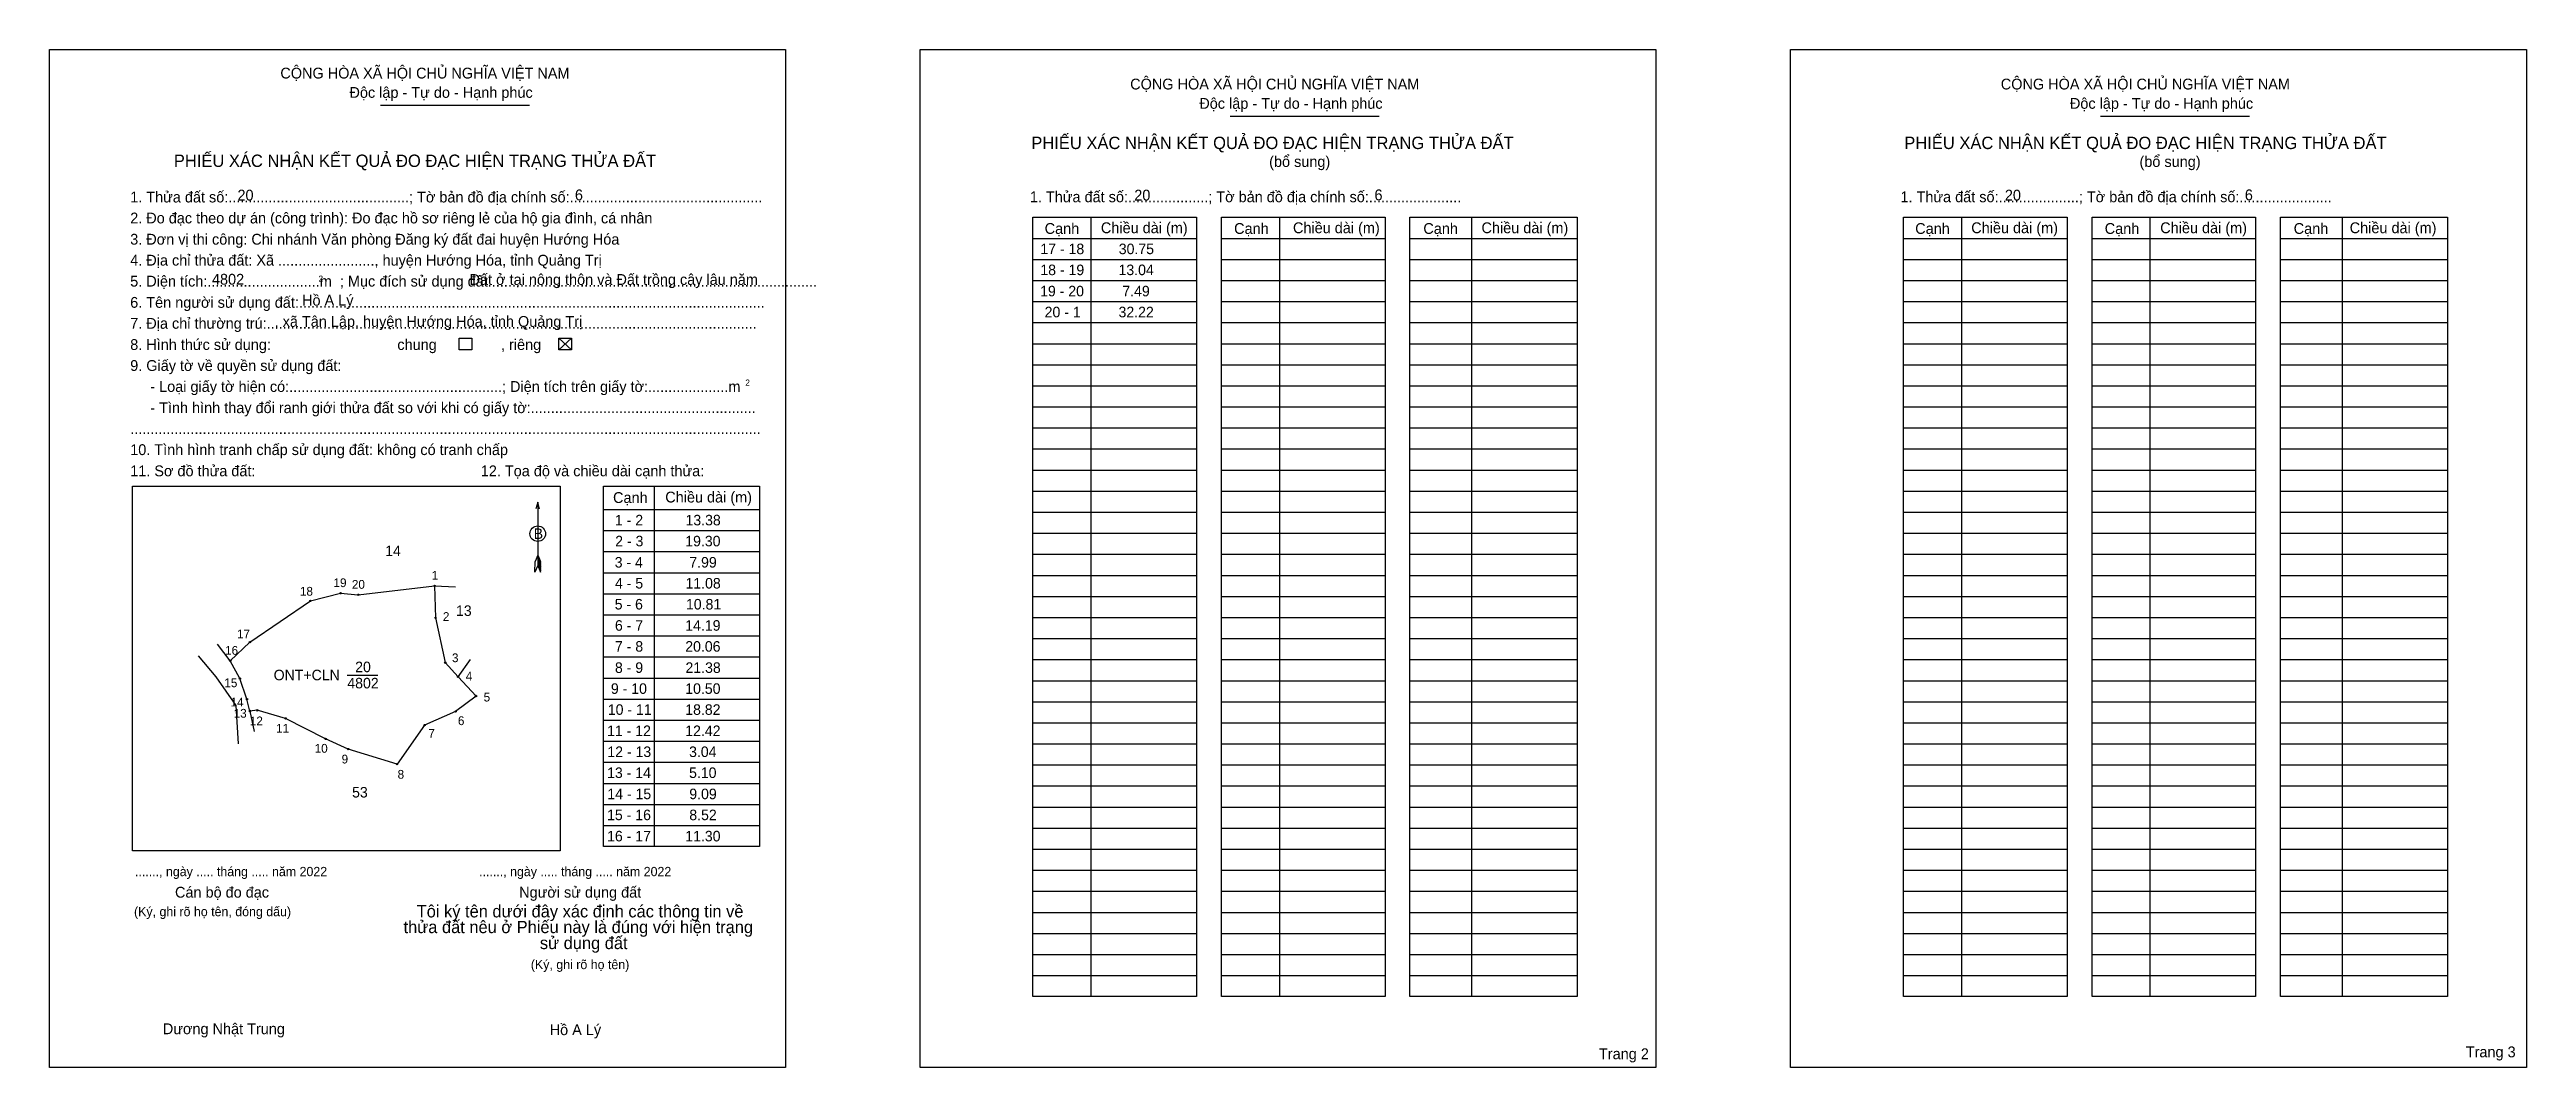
# Model space of a CAD drawing. Extents: x 547375 to 548414, y 1838590 to 1839017.
import ezdxf

# ---------------------------------------------------------------- set-up
doc = ezdxf.new("R2010")
doc.units = 0
for name, color, linetype in [('Level 1', 7, 'Continuous'), ('Level 10', 7, 'Continuous'), ('Level 11', 7, 'Continuous'), ('Level 13', 7, 'Continuous'), ('Level 2', 7, 'Continuous'), ('Level 25', 7, 'Continuous'), ('Level 27', 7, 'Continuous'), ('Level 36', 7, 'Continuous'), ('Level 48', 7, 'Continuous'), ('Level 50', 7, 'Continuous'), ('Level 52', 7, 'Continuous'), ('Level 55', 7, 'Continuous'), ('Level 6', 7, 'Continuous'), ('Level 9', 7, 'Continuous')]:
    doc.layers.add(name, color=color, linetype=linetype)

msp = doc.modelspace()

# ---------------------------------------------------------------- linework, layer by layer
at = {"layer": 'Level 1'}
for p, q in [((547375, 1839017), (547375, 1839017)), ((547740.2, 1839017), (547740.2, 1839017)), ((547513.8, 1838993.6), (547576.3, 1838993.6)), ((547870.4, 1838989), (547932.8, 1838989)), ((548235.6, 1838989), (548298.1, 1838989)), ((547811.9, 1838946.6), (547811.9, 1838619.6)), ((547891, 1838946.6), (547891, 1838619.6)), ((547971.6, 1838946.6), (547971.6, 1838619.6)), ((548177.2, 1838946.6), (548177.2, 1838619.6)), ((548256.3, 1838946.6), (548256.3, 1838619.6)), ((548336.9, 1838946.6), (548336.9, 1838619.6)), ((547787.6, 1838937.7), (547856.2, 1838937.7)), ((547866.7, 1838937.7), (547935.4, 1838937.7)), ((547945.8, 1838937.7), (548015.9, 1838937.7)), ((548152.9, 1838937.7), (548221.5, 1838937.7)), ((548232, 1838937.7), (548300.6, 1838937.7)), ((548311.1, 1838937.7), (548381.2, 1838937.7)), ((547787.6, 1838928.9), (547856.2, 1838928.9)), ((547787.6, 1838920), (547856.2, 1838920)), ((547866.7, 1838928.9), (547935.4, 1838928.9)), ((547866.7, 1838920), (547935.4, 1838920)), ((547945.8, 1838928.9), (548015.9, 1838928.9)), ((547945.8, 1838920), (548015.9, 1838920)), ((548152.9, 1838928.9), (548221.5, 1838928.9)), ((548152.9, 1838920), (548221.5, 1838920)), ((548232, 1838928.9), (548300.6, 1838928.9)), ((548232, 1838920), (548300.6, 1838920)), ((548311.1, 1838928.9), (548381.2, 1838928.9)), ((548311.1, 1838920), (548381.2, 1838920)), ((547787.6, 1838911.2), (547856.2, 1838911.2)), ((547866.7, 1838911.2), (547935.4, 1838911.2)), ((547945.8, 1838911.2), (548015.9, 1838911.2)), ((548152.9, 1838911.2), (548221.5, 1838911.2)), ((548232, 1838911.2), (548300.6, 1838911.2)), ((548311.1, 1838911.2), (548381.2, 1838911.2)), ((547787.6, 1838902.4), (547856.2, 1838902.4)), ((547866.7, 1838902.4), (547935.4, 1838902.4)), ((547945.8, 1838902.4), (548015.9, 1838902.4)), ((548152.9, 1838902.4), (548221.5, 1838902.4)), ((548232, 1838902.4), (548300.6, 1838902.4)), ((548311.1, 1838902.4), (548381.2, 1838902.4)), ((547588.6, 1838895.8), (547594, 1838890.9)), ((547588.6, 1838890.9), (547594, 1838895.8)), ((547787.6, 1838893.5), (547856.2, 1838893.5)), ((547866.7, 1838893.5), (547935.4, 1838893.5)), ((547945.8, 1838893.5), (548015.9, 1838893.5)), ((548152.9, 1838893.5), (548221.5, 1838893.5)), ((548232, 1838893.5), (548300.6, 1838893.5)), ((548311.1, 1838893.5), (548381.2, 1838893.5)), ((547787.6, 1838884.7), (547856.2, 1838884.7)), ((547866.7, 1838884.7), (547935.4, 1838884.7)), ((547945.8, 1838884.7), (548015.9, 1838884.7)), ((548152.9, 1838884.7), (548221.5, 1838884.7)), ((548232, 1838884.7), (548300.6, 1838884.7)), ((548311.1, 1838884.7), (548381.2, 1838884.7)), ((547787.6, 1838875.9), (547856.2, 1838875.9)), ((547866.7, 1838875.9), (547935.4, 1838875.9)), ((547945.8, 1838875.9), (548015.9, 1838875.9)), ((548152.9, 1838875.9), (548221.5, 1838875.9)), ((548232, 1838875.9), (548300.6, 1838875.9)), ((548311.1, 1838875.9), (548381.2, 1838875.9)), ((547787.6, 1838867), (547856.2, 1838867)), ((547787.6, 1838858.2), (547856.2, 1838858.2)), ((547866.7, 1838867), (547935.4, 1838867)), ((547866.7, 1838858.2), (547935.4, 1838858.2)), ((547945.8, 1838867), (548015.9, 1838867)), ((547945.8, 1838858.2), (548015.9, 1838858.2)), ((548152.9, 1838867), (548221.5, 1838867)), ((548152.9, 1838858.2), (548221.5, 1838858.2)), ((548232, 1838867), (548300.6, 1838867)), ((548232, 1838858.2), (548300.6, 1838858.2)), ((548311.1, 1838867), (548381.2, 1838867)), ((548311.1, 1838858.2), (548381.2, 1838858.2)), ((547787.6, 1838849.4), (547856.2, 1838849.4)), ((547866.7, 1838849.4), (547935.4, 1838849.4)), ((547945.8, 1838849.4), (548015.9, 1838849.4)), ((548152.9, 1838849.4), (548221.5, 1838849.4)), ((548232, 1838849.4), (548300.6, 1838849.4)), ((548311.1, 1838849.4), (548381.2, 1838849.4)), ((547787.6, 1838840.5), (547856.2, 1838840.5)), ((547866.7, 1838840.5), (547935.4, 1838840.5)), ((547945.8, 1838840.5), (548015.9, 1838840.5)), ((548152.9, 1838840.5), (548221.5, 1838840.5)), ((548232, 1838840.5), (548300.6, 1838840.5)), ((548311.1, 1838840.5), (548381.2, 1838840.5)), ((547409.7, 1838833.8), (547409.7, 1838833.8)), ((547579.8, 1838827.1), (547579.8, 1838800.4)), ((547628.6, 1838833.8), (547628.6, 1838682.5)), ((547787.6, 1838831.7), (547856.2, 1838831.7)), ((547866.7, 1838831.7), (547935.4, 1838831.7)), ((547945.8, 1838831.7), (548015.9, 1838831.7)), ((548152.9, 1838831.7), (548221.5, 1838831.7)), ((548232, 1838831.7), (548300.6, 1838831.7)), ((548311.1, 1838831.7), (548381.2, 1838831.7)), ((547607.4, 1838823.9), (547672.9, 1838823.9)), ((547787.6, 1838822.8), (547856.2, 1838822.8)), ((547866.7, 1838822.8), (547935.4, 1838822.8)), ((547945.8, 1838822.8), (548015.9, 1838822.8)), ((548152.9, 1838822.8), (548221.5, 1838822.8)), ((548232, 1838822.8), (548300.6, 1838822.8)), ((548311.1, 1838822.8), (548381.2, 1838822.8)), ((547607.4, 1838815.1), (547672.9, 1838815.1)), ((547607.4, 1838806.3), (547672.9, 1838806.3)), ((547787.6, 1838814), (547856.2, 1838814)), ((547866.7, 1838814), (547935.4, 1838814)), ((547945.8, 1838814), (548015.9, 1838814)), ((548152.9, 1838814), (548221.5, 1838814)), ((548232, 1838814), (548300.6, 1838814)), ((548311.1, 1838814), (548381.2, 1838814)), ((547578.6, 1838797.7), (547578.7, 1838802.1)), ((547579.8, 1838800.4), (547578.6, 1838797.7)), ((547579.8, 1838804.8), (547578.7, 1838802.1)), ((547579.8, 1838804.8), (547580.9, 1838802.1)), ((547579.8, 1838804.4), (547580.9, 1838801.7)), ((547579.8, 1838804.1), (547580.9, 1838801.3)), ((547579.8, 1838803.7), (547580.9, 1838800.9)), ((547579.8, 1838803.3), (547580.9, 1838800.5)), ((547579.8, 1838802.9), (547580.9, 1838800.1)), ((547579.8, 1838802.5), (547580.9, 1838799.7)), ((547579.8, 1838802.1), (547580.9, 1838799.3)), ((547579.8, 1838801.8), (547580.9, 1838798.9)), ((547579.8, 1838801.4), (547580.9, 1838798.5)), ((547579.8, 1838801), (547581, 1838798.2)), ((547579.8, 1838800.4), (547581, 1838797.7)), ((547581, 1838797.7), (547580.9, 1838802.1)), ((547607.4, 1838797.4), (547672.9, 1838797.4)), ((547787.6, 1838805.2), (547856.2, 1838805.2)), ((547787.6, 1838796.3), (547856.2, 1838796.3)), ((547866.7, 1838805.2), (547935.4, 1838805.2)), ((547866.7, 1838796.3), (547935.4, 1838796.3)), ((547945.8, 1838805.2), (548015.9, 1838805.2)), ((547945.8, 1838796.3), (548015.9, 1838796.3)), ((548152.9, 1838805.2), (548221.5, 1838805.2)), ((548152.9, 1838796.3), (548221.5, 1838796.3)), ((548232, 1838805.2), (548300.6, 1838805.2)), ((548232, 1838796.3), (548300.6, 1838796.3)), ((548311.1, 1838805.2), (548381.2, 1838805.2)), ((548311.1, 1838796.3), (548381.2, 1838796.3)), ((547607.4, 1838788.6), (547672.9, 1838788.6)), ((547787.6, 1838787.5), (547856.2, 1838787.5)), ((547866.7, 1838787.5), (547935.4, 1838787.5)), ((547945.8, 1838787.5), (548015.9, 1838787.5)), ((548152.9, 1838787.5), (548221.5, 1838787.5)), ((548232, 1838787.5), (548300.6, 1838787.5)), ((548311.1, 1838787.5), (548381.2, 1838787.5)), ((547607.4, 1838779.7), (547672.9, 1838779.7)), ((547787.6, 1838778.7), (547856.2, 1838778.7)), ((547866.7, 1838778.7), (547935.4, 1838778.7)), ((547945.8, 1838778.7), (548015.9, 1838778.7)), ((548152.9, 1838778.7), (548221.5, 1838778.7)), ((548232, 1838778.7), (548300.6, 1838778.7)), ((548311.1, 1838778.7), (548381.2, 1838778.7)), ((547607.4, 1838770.9), (547672.9, 1838770.9)), ((547787.6, 1838769.8), (547856.2, 1838769.8)), ((547866.7, 1838769.8), (547935.4, 1838769.8)), ((547945.8, 1838769.8), (548015.9, 1838769.8)), ((548152.9, 1838769.8), (548221.5, 1838769.8)), ((548232, 1838769.8), (548300.6, 1838769.8)), ((548311.1, 1838769.8), (548381.2, 1838769.8)), ((547607.4, 1838762.1), (547672.9, 1838762.1)), ((547787.6, 1838761), (547856.2, 1838761)), ((547866.7, 1838761), (547935.4, 1838761)), ((547945.8, 1838761), (548015.9, 1838761)), ((548152.9, 1838761), (548221.5, 1838761)), ((548232, 1838761), (548300.6, 1838761)), ((548311.1, 1838761), (548381.2, 1838761)), ((547607.4, 1838753.2), (547672.9, 1838753.2)), ((547607.4, 1838744.4), (547672.9, 1838744.4)), ((547787.6, 1838752.1), (547856.2, 1838752.1)), ((547787.6, 1838743.3), (547856.2, 1838743.3)), ((547866.7, 1838752.1), (547935.4, 1838752.1)), ((547866.7, 1838743.3), (547935.4, 1838743.3)), ((547945.8, 1838752.1), (548015.9, 1838752.1)), ((547945.8, 1838743.3), (548015.9, 1838743.3)), ((548152.9, 1838752.1), (548221.5, 1838752.1)), ((548152.9, 1838743.3), (548221.5, 1838743.3)), ((548232, 1838752.1), (548300.6, 1838752.1)), ((548232, 1838743.3), (548300.6, 1838743.3)), ((548311.1, 1838752.1), (548381.2, 1838752.1)), ((548311.1, 1838743.3), (548381.2, 1838743.3)), ((547607.4, 1838735.6), (547672.9, 1838735.6)), ((547787.6, 1838734.5), (547856.2, 1838734.5)), ((547866.7, 1838734.5), (547935.4, 1838734.5)), ((547945.8, 1838734.5), (548015.9, 1838734.5)), ((548152.9, 1838734.5), (548221.5, 1838734.5)), ((548232, 1838734.5), (548300.6, 1838734.5)), ((548311.1, 1838734.5), (548381.2, 1838734.5)), ((547607.4, 1838726.7), (547672.9, 1838726.7)), ((547787.6, 1838725.6), (547856.2, 1838725.6)), ((547866.7, 1838725.6), (547935.4, 1838725.6)), ((547945.8, 1838725.6), (548015.9, 1838725.6)), ((548152.9, 1838725.6), (548221.5, 1838725.6)), ((548232, 1838725.6), (548300.6, 1838725.6)), ((548311.1, 1838725.6), (548381.2, 1838725.6)), ((547607.4, 1838717.9), (547672.9, 1838717.9)), ((547787.6, 1838716.8), (547856.2, 1838716.8)), ((547866.7, 1838716.8), (547935.4, 1838716.8)), ((547945.8, 1838716.8), (548015.9, 1838716.8)), ((548152.9, 1838716.8), (548221.5, 1838716.8)), ((548232, 1838716.8), (548300.6, 1838716.8)), ((548311.1, 1838716.8), (548381.2, 1838716.8)), ((547607.4, 1838709), (547672.9, 1838709)), ((547787.6, 1838708), (547856.2, 1838708)), ((547866.7, 1838708), (547935.4, 1838708)), ((547945.8, 1838708), (548015.9, 1838708)), ((548152.9, 1838708), (548221.5, 1838708)), ((548232, 1838708), (548300.6, 1838708)), ((548311.1, 1838708), (548381.2, 1838708)), ((547607.4, 1838700.2), (547672.9, 1838700.2)), ((547607.4, 1838691.4), (547672.9, 1838691.4)), ((547787.6, 1838699.1), (547856.2, 1838699.1)), ((547866.7, 1838699.1), (547935.4, 1838699.1)), ((547945.8, 1838699.1), (548015.9, 1838699.1)), ((548152.9, 1838699.1), (548221.5, 1838699.1)), ((548232, 1838699.1), (548300.6, 1838699.1)), ((548311.1, 1838699.1), (548381.2, 1838699.1)), ((547589.2, 1838680.8), (547589.2, 1838680.8)), ((547787.6, 1838690.3), (547856.2, 1838690.3)), ((547787.6, 1838681.4), (547856.2, 1838681.4)), ((547866.7, 1838690.3), (547935.4, 1838690.3)), ((547866.7, 1838681.4), (547935.4, 1838681.4)), ((547945.8, 1838690.3), (548015.9, 1838690.3)), ((547945.8, 1838681.4), (548015.9, 1838681.4)), ((548152.9, 1838690.3), (548221.5, 1838690.3)), ((548152.9, 1838681.4), (548221.5, 1838681.4)), ((548232, 1838690.3), (548300.6, 1838690.3)), ((548232, 1838681.4), (548300.6, 1838681.4)), ((548311.1, 1838690.3), (548381.2, 1838690.3)), ((548311.1, 1838681.4), (548381.2, 1838681.4)), ((547787.6, 1838672.6), (547856.2, 1838672.6)), ((547866.7, 1838672.6), (547935.4, 1838672.6)), ((547945.8, 1838672.6), (548015.9, 1838672.6)), ((548152.9, 1838672.6), (548221.5, 1838672.6)), ((548232, 1838672.6), (548300.6, 1838672.6)), ((548311.1, 1838672.6), (548381.2, 1838672.6)), ((547787.6, 1838663.8), (547856.2, 1838663.8)), ((547866.7, 1838663.8), (547935.4, 1838663.8)), ((547945.8, 1838663.8), (548015.9, 1838663.8)), ((548152.9, 1838663.8), (548221.5, 1838663.8)), ((548232, 1838663.8), (548300.6, 1838663.8)), ((548311.1, 1838663.8), (548381.2, 1838663.8)), ((547787.6, 1838654.9), (547856.2, 1838654.9)), ((547866.7, 1838654.9), (547935.4, 1838654.9)), ((547945.8, 1838654.9), (548015.9, 1838654.9)), ((548152.9, 1838654.9), (548221.5, 1838654.9)), ((548232, 1838654.9), (548300.6, 1838654.9)), ((548311.1, 1838654.9), (548381.2, 1838654.9)), ((547787.6, 1838646.1), (547856.2, 1838646.1)), ((547866.7, 1838646.1), (547935.4, 1838646.1)), ((547945.8, 1838646.1), (548015.9, 1838646.1)), ((548152.9, 1838646.1), (548221.5, 1838646.1)), ((548232, 1838646.1), (548300.6, 1838646.1)), ((548311.1, 1838646.1), (548381.2, 1838646.1)), ((547787.6, 1838637.3), (547856.2, 1838637.3)), ((547866.7, 1838637.3), (547935.4, 1838637.3)), ((547945.8, 1838637.3), (548015.9, 1838637.3)), ((548152.9, 1838637.3), (548221.5, 1838637.3)), ((548232, 1838637.3), (548300.6, 1838637.3)), ((548311.1, 1838637.3), (548381.2, 1838637.3)), ((547787.6, 1838628.4), (547856.2, 1838628.4)), ((547866.7, 1838628.4), (547935.4, 1838628.4)), ((547945.8, 1838628.4), (548015.9, 1838628.4)), ((548152.9, 1838628.4), (548221.5, 1838628.4)), ((548232, 1838628.4), (548300.6, 1838628.4)), ((548311.1, 1838628.4), (548381.2, 1838628.4)), ((547683.8, 1838589.8), (547683.8, 1838589.8)), ((548049, 1838589.8), (548049, 1838589.8))]:
    msp.add_line(p, q, dxfattribs=at)
for points in [[(547787.6, 1838946.6), (547856.2, 1838946.6), (547856.2, 1838619.6), (547787.6, 1838619.6)], [(547866.7, 1838946.6), (547935.4, 1838946.6), (547935.4, 1838619.6), (547866.7, 1838619.6)], [(547945.8, 1838946.6), (548015.9, 1838946.6), (548015.9, 1838619.6), (547945.8, 1838619.6)], [(548152.9, 1838946.6), (548221.5, 1838946.6), (548221.5, 1838619.6), (548152.9, 1838619.6)], [(548232, 1838946.6), (548300.6, 1838946.6), (548300.6, 1838619.6), (548232, 1838619.6)], [(548311.1, 1838946.6), (548381.2, 1838946.6), (548381.2, 1838619.6), (548311.1, 1838619.6)], [(547409.7, 1838833.8), (547589.2, 1838833.8), (547589.2, 1838680.8), (547409.7, 1838680.8)], [(547607.4, 1838833.8), (547672.9, 1838833.8), (547672.9, 1838682.5), (547607.4, 1838682.5)]]:
    msp.add_lwpolyline(points, close=True, dxfattribs=at)
msp.add_lwpolyline([(547580.5, 1838824.3), (547579.8, 1838827.1), (547579, 1838824.3)], dxfattribs=at)
msp.add_circle((547579.8, 1838813.8), 3.26, dxfattribs=at)
at = {"layer": 'Level 10'}
msp.add_lwpolyline([(547459, 1838739.4), (547457.8, 1838744.4), (547454.8, 1838753), (547450.8, 1838760.5), (547459, 1838768.3), (547484.4, 1838785.6), (547497.1, 1838788.8), (547504.5, 1838788.2), (547536.5, 1838791.9), (547536.9, 1838778.5), (547541, 1838759.7), (547546.4, 1838753.8), (547553.9, 1838745.7), (547545.3, 1838739.2), (547532.3, 1838733.5), (547520.8, 1838717.1), (547500.3, 1838723.4), (547490.8, 1838727.7), (547474, 1838736.3), (547462.1, 1838739.7)], close=True, dxfattribs=at)
at = {"layer": 'Level 11'}
for centre in [(547484.4, 1838785.6), (547497.1, 1838788.8), (547504.5, 1838788.2), (547536.5, 1838791.9), (547536.9, 1838778.5), (547459, 1838768.3), (547450.8, 1838760.5), (547541, 1838759.7), (547546.4, 1838753.8), (547454.8, 1838753), (547457.8, 1838744.4), (547553.9, 1838745.7), (547459, 1838739.4), (547459, 1838739.4), (547462.1, 1838739.7), (547474, 1838736.3), (547532.3, 1838733.5), (547545.3, 1838739.2), (547490.8, 1838727.7), (547500.3, 1838723.4), (547520.8, 1838717.1)]:
    msp.add_circle(centre, 0.295, dxfattribs=at)
at = {"layer": 'Level 2'}
for points in [[(547375, 1839017), (547683.8, 1839017), (547683.8, 1838589.8), (547375, 1838589.8)], [(547740.2, 1839017), (548049, 1839017), (548049, 1838589.8), (547740.2, 1838589.8)], [(548105.5, 1839017), (548414.3, 1839017), (548414.3, 1838589.8), (548105.5, 1838589.8)]]:
    msp.add_lwpolyline(points, close=True, dxfattribs=at)
at = {"layer": 'Level 25'}
for p, q in [((547497.1, 1838788.8), (547504.5, 1838788.2)), ((547462.1, 1838739.7), (547459, 1838739.4)), ((547490.8, 1838727.7), (547474, 1838736.3))]:
    msp.add_line(p, q, dxfattribs=at)
at = {"layer": 'Level 27'}
for p, q in [((547536.5, 1838791.9), (547545.3, 1838791.5)), ((547450.8, 1838760.5), (547445.4, 1838767.5)), ((547546.4, 1838753.8), (547551.6, 1838761)), ((547459, 1838739.4), (547460.8, 1838730.8))]:
    msp.add_line(p, q, dxfattribs=at)
at = {"layer": 'Level 50'}
for points in [[(547546.9, 1838895.8), (547552.2, 1838895.8), (547552.2, 1838890.9), (547546.9, 1838890.9)], [(547588.6, 1838895.8), (547594, 1838895.8), (547594, 1838890.9), (547588.6, 1838890.9)]]:
    msp.add_lwpolyline(points, close=True, dxfattribs=at)
at = {"layer": 'Level 9'}
for p, q in [((547444.9, 1838753.7), (547437.4, 1838762.6)), ((547453.2, 1838741.7), (547444.9, 1838753.7)), ((547499.9, 1838754.5), (547512.7, 1838754.5)), ((547454.3, 1838725.6), (547453.2, 1838741.7))]:
    msp.add_line(p, q, dxfattribs=at)

# ---------------------------------------------------------------- texts
at = {"layer": 'Level 1'}
for s, height, p in [('CỘNG HÒA XÃ HỘI CHỦ NGHĨA VIỆT NAM', 4.536, (547471.8, 1839004.8)), ('CỘNG HÒA XÃ HỘI CHỦ NGHĨA VIỆT NAM', 4.536, (547828.4, 1839000.2)), ('CỘNG HÒA XÃ HỘI CHỦ NGHĨA VIỆT NAM', 4.536, (548193.7, 1839000.2)), ('Độc lập - Tự do - Hạnh phúc', 4.536, (547500.8, 1838996.7)), ('Độc lập - Tự do - Hạnh phúc', 4.536, (547857.4, 1838992.1)), ('Độc lập - Tự do - Hạnh phúc', 4.536, (548222.7, 1838992.1)), ('PHIẾU XÁC NHẬN KẾT QUẢ ĐO ĐẠC HIỆN TRẠNG THỬA ĐẤT', 5.185, (547427.1, 1838967.7)), ('PHIẾU XÁC NHẬN KẾT QUẢ ĐO ĐẠC HIỆN TRẠNG THỬA ĐẤT', 5.185, (547786.9, 1838975.2)), ('(bổ sung)', 4.54, (547886.7, 1838967.7)), ('PHIẾU XÁC NHẬN KẾT QUẢ ĐO ĐẠC HIỆN TRẠNG THỬA ĐẤT', 5.185, (548153.2, 1838975.2)), ('(bổ sung)', 4.54, (548251.9, 1838967.7)), ('1. Thửa đất số:.............................................; Tờ bản đồ địa chính số:................................................', 4.5361, (547408.8, 1838952.8)), ('1. Thửa đất số:....................; Tờ bản đồ địa chính số:.......................', 4.536, (547786.3, 1838952.9)), ('1. Thửa đất số:....................; Tờ bản đồ địa chính số:.......................', 4.536, (548151.6, 1838952.9)), ('2. Đo đạc theo dự án (công trình): Đo đạc hồ sơ riêng lẻ của hộ gia đình, cá nhân', 4.536, (547408.8, 1838944)), ('Cạnh', 4.54, (547792.5, 1838939.6)), ('Chiều dài (m)', 4.536, (547816.1, 1838939.9)), ('Cạnh', 4.54, (547872, 1838939.6)), ('Chiều dài (m)', 4.536, (547896.7, 1838939.9)), ('Cạnh', 4.54, (547951.4, 1838939.6)), ('Chiều dài (m)', 4.536, (547975.8, 1838939.9)), ('Cạnh', 4.54, (548157.8, 1838939.6)), ('Chiều dài (m)', 4.536, (548181.3, 1838939.9)), ('Cạnh', 4.54, (548237.3, 1838939.6)), ('Chiều dài (m)', 4.536, (548260.6, 1838939.9)), ('Cạnh', 4.54, (548316.6, 1838939.6)), ('Chiều dài (m)', 4.536, (548340.1, 1838939.9)), ('4. Địa chỉ thửa đất: Xã ........................, huyện Hướng Hóa, tỉnh Quảng Trị', 4.536, (547408.8, 1838926.3)), ('3. Đơn vị thi công: Chi nhánh Văn phòng Đăng ký đất đai huyện Hướng Hóa', 4.536, (547408.8, 1838935.1)), ('5. Diện tích:............................m  ; Mục đích sử dụng đất:.................................................................................', 4.5361, (547408.8, 1838917.5)), ('2', 2.59, (547487.8, 1838919.5)), ('6. Tên người sử dụng đất:....................................................................................................................', 4.5361, (547408.8, 1838908.6)), ('7. Địa chỉ thường trú:..........................................................................................................................', 4.5361, (547408.8, 1838899.8)), ('chung                , riêng', 4.536, (547520.9, 1838890.9)), ('9. Giấy tờ về quyền sử dụng đất:', 4.536, (547408.8, 1838882.1)), ('     - Loại giấy tờ hiện có:.....................................................; Diện tích trên giấy tờ:....................m', 4.5361, (547408.8, 1838873.3)), ('2', 2.59, (547666.9, 1838875.9)), ('     - Tình hình thay đổi ranh giới thửa đất so với khi có giấy tờ:........................................................', 4.5361, (547408.8, 1838864.4)), ('10. Tình hình tranh chấp sử dụng đất: không có tranh chấp', 4.536, (547408.8, 1838846.8)), ('.............................................................................................................................................................', 4.5361, (547408.8, 1838855.6)), ('11. Sơ đồ thửa đất:', 4.536, (547408.8, 1838837.9)), ('12. Tọa độ và chiều dài cạnh thửa:', 4.536, (547555.9, 1838837.9)), ('Cạnh', 4.54, (547611.4, 1838826.7)), ('Chiều dài (m)', 4.536, (547633.3, 1838826.9)), ('B', 4.42, (547578.1, 1838811.6)), ('......., ngày ..... tháng ..... năm 2022', 3.888, (547410.8, 1838670.1)), ('......., ngày ..... tháng ..... năm 2022', 3.888, (547555.2, 1838670.1)), ('Cán bộ đo đạc', 4.536, (547427.6, 1838661.1)), ('Người sử dụng đất', 4.536, (547572, 1838661.1)), ('(Ký, ghi rõ họ tên, đóng dấu)', 3.888, (547410.4, 1838653.3)), ('thửa đất nêu ở Phiếu này là đúng với hiện trạng', 5.155, (547523.5, 1838646.2)), ('Tôi ký tên dưới đây xác định các thông tin về', 5.155, (547529, 1838652.8)), ('sử dụng đất', 5.155, (547580.7, 1838639.5)), ('(Ký, ghi rõ họ tên)', 3.888, (547576.9, 1838631.1)), ('Dương Nhật Trung', 4.536, (547422.5, 1838603.8)), ('Trang 2', 4.54, (548025.1, 1838593.3)), ('Trang 3', 4.54, (548388.8, 1838594.1))]:
    msp.add_text(s, height=height, dxfattribs=at).set_placement(p)
at = {"layer": 'Level 13'}
for s, p in [('ONT+CLN', (547469, 1838752.3)), ('20', (547503.2, 1838755.7)), ('4802', (547499.9, 1838748.9))]:
    msp.add_text(s, height=4.42, dxfattribs=at).set_placement(p)
at = {"layer": 'Level 36'}
for s, p in [('14', (547515.8, 1838804.4)), ('13', (547545.5, 1838779.3)), ('53', (547501.9, 1838703.1))]:
    msp.add_text(s, height=4.42, dxfattribs=at).set_placement(p)
at = {"layer": 'Level 48'}
msp.add_text('8. Hình thức sử dụng:', height=4.536, dxfattribs=at).set_placement((547408.8, 1838890.9))
at = {"layer": 'Level 52'}
for s, p in [('17 - 18', (547790.7, 1838931.1)), ('30.75', (547823.6, 1838931.1)), ('18 - 19', (547790.7, 1838922.3)), ('13.04', (547823.5, 1838922.3)), ('19 - 20', (547790.6, 1838913.4)), ('7.49', (547825.1, 1838913.4)), ('20 - 1', (547792.5, 1838904.6)), ('32.22', (547823.5, 1838904.6)), ('1 - 2', (547612.2, 1838817.3)), ('13.38', (547641.8, 1838817.3)), ('2 - 3', (547612.3, 1838808.5)), ('19.30', (547641.7, 1838808.5)), ('3 - 4', (547612.1, 1838799.6)), ('4 - 5', (547612.2, 1838790.8)), ('11.08', (547641.8, 1838790.8)), ('7.99', (547643.4, 1838799.6)), ('5 - 6', (547612.1, 1838782)), ('10.81', (547642, 1838782)), ('6 - 7', (547612.2, 1838773.1)), ('14.19', (547641.7, 1838773.1)), ('7 - 8', (547612.2, 1838764.3)), ('20.06', (547641.7, 1838764.3)), ('8 - 9', (547612.2, 1838755.4)), ('21.38', (547641.8, 1838755.4)), ('9 - 10', (547610.5, 1838746.6)), ('10.50', (547641.7, 1838746.6)), ('11 - 12', (547608.9, 1838728.9)), ('10 - 11', (547609.2, 1838737.8)), ('18.82', (547641.7, 1838737.8)), ('12.42', (547641.7, 1838728.9)), ('12 - 13', (547609, 1838720.1)), ('3.04', (547643.3, 1838720.1)), ('13 - 14', (547608.9, 1838711.3)), ('5.10', (547643.3, 1838711.3)), ('14 - 15', (547609, 1838702.4)), ('9.09', (547643.4, 1838702.4)), ('15 - 16', (547608.9, 1838693.6)), ('8.52', (547643.4, 1838693.6)), ('16 - 17', (547608.9, 1838684.7)), ('11.30', (547641.7, 1838684.7))]:
    msp.add_text(s, height=4.42, dxfattribs=at).set_placement(p)
at = {"layer": 'Level 55'}
for s, p in [('18', (547484.3, 1838785.6)), ('19', (547497, 1838788.8)), ('20', (547504.4, 1838788.2)), ('1', (547536.5, 1838791.9)), ('2', (547536.9, 1838778.5)), ('17', (547458.9, 1838768.3)), ('16', (547450.7, 1838760.5)), ('3', (547540.9, 1838759.7)), ('4', (547546.4, 1838753.8)), ('15', (547454.7, 1838753)), ('14', (547457.7, 1838744.4)), ('5', (547553.9, 1838745.7)), ('13', (547458.9, 1838739.4)), ('12', (547462, 1838739.7)), ('11', (547473.9, 1838736.3)), ('7', (547532.2, 1838733.5)), ('6', (547545.2, 1838739.2)), ('10', (547490.7, 1838727.7)), ('9', (547500.3, 1838723.4)), ('8', (547520.7, 1838717.1))]:
    msp.add_text(s, height=0.147, dxfattribs=at).set_placement(p)
at = {"layer": 'Level 6'}
for s, height, p in [('20', 4.54, (547453.8, 1838953.6)), ('6', 4.54, (547595.4, 1838953.7)), ('20', 4.54, (547830.1, 1838953.6)), ('6', 4.54, (547930.9, 1838953.7)), ('20', 4.54, (548195.4, 1838953.6)), ('6', 4.54, (548296.1, 1838953.7)), ('4802', 4.54, (547443.1, 1838918.3)), ('Đất ở tại nông thôn và Đất trồng cây lâu năm', 4.536, (547551.2, 1838918.2)), ('Hồ A Lý', 4.54, (547480.9, 1838909.5)), (', xã Tân Lập, huyện Hướng Hóa, tỉnh Quảng Trị', 4.536, (547469.4, 1838900.6)), ('Hồ A Lý', 4.54, (547584.8, 1838603.4))]:
    msp.add_text(s, height=height, dxfattribs=at).set_placement(p)
at = {"layer": 'Level 9'}
for s, p in [('1', (547535.3, 1838794.5)), ('18', (547480, 1838787.8)), ('19', (547494.1, 1838791.4)), ('20', (547501.8, 1838790.7)), ('2', (547540, 1838777.2)), ('16', (547448.6, 1838763)), ('17', (547453.6, 1838769.9)), ('3', (547543.8, 1838759.9)), ('4', (547549.6, 1838752.2)), ('15', (547448.3, 1838749.4)), ('14', (547450.9, 1838741.3)), ('5', (547557.1, 1838743.4)), ('13', (547452.2, 1838736.6)), ('12', (547459, 1838733.4)), ('11', (547470, 1838730.3)), ('6', (547546.3, 1838733.5)), ('10', (547486.2, 1838721.9)), ('7', (547533.9, 1838728.2)), ('9', (547497.5, 1838717.4)), ('8', (547521, 1838711))]:
    msp.add_text(s, height=3.68, dxfattribs=at).set_placement(p)

doc.saveas('drawing.dxf')
